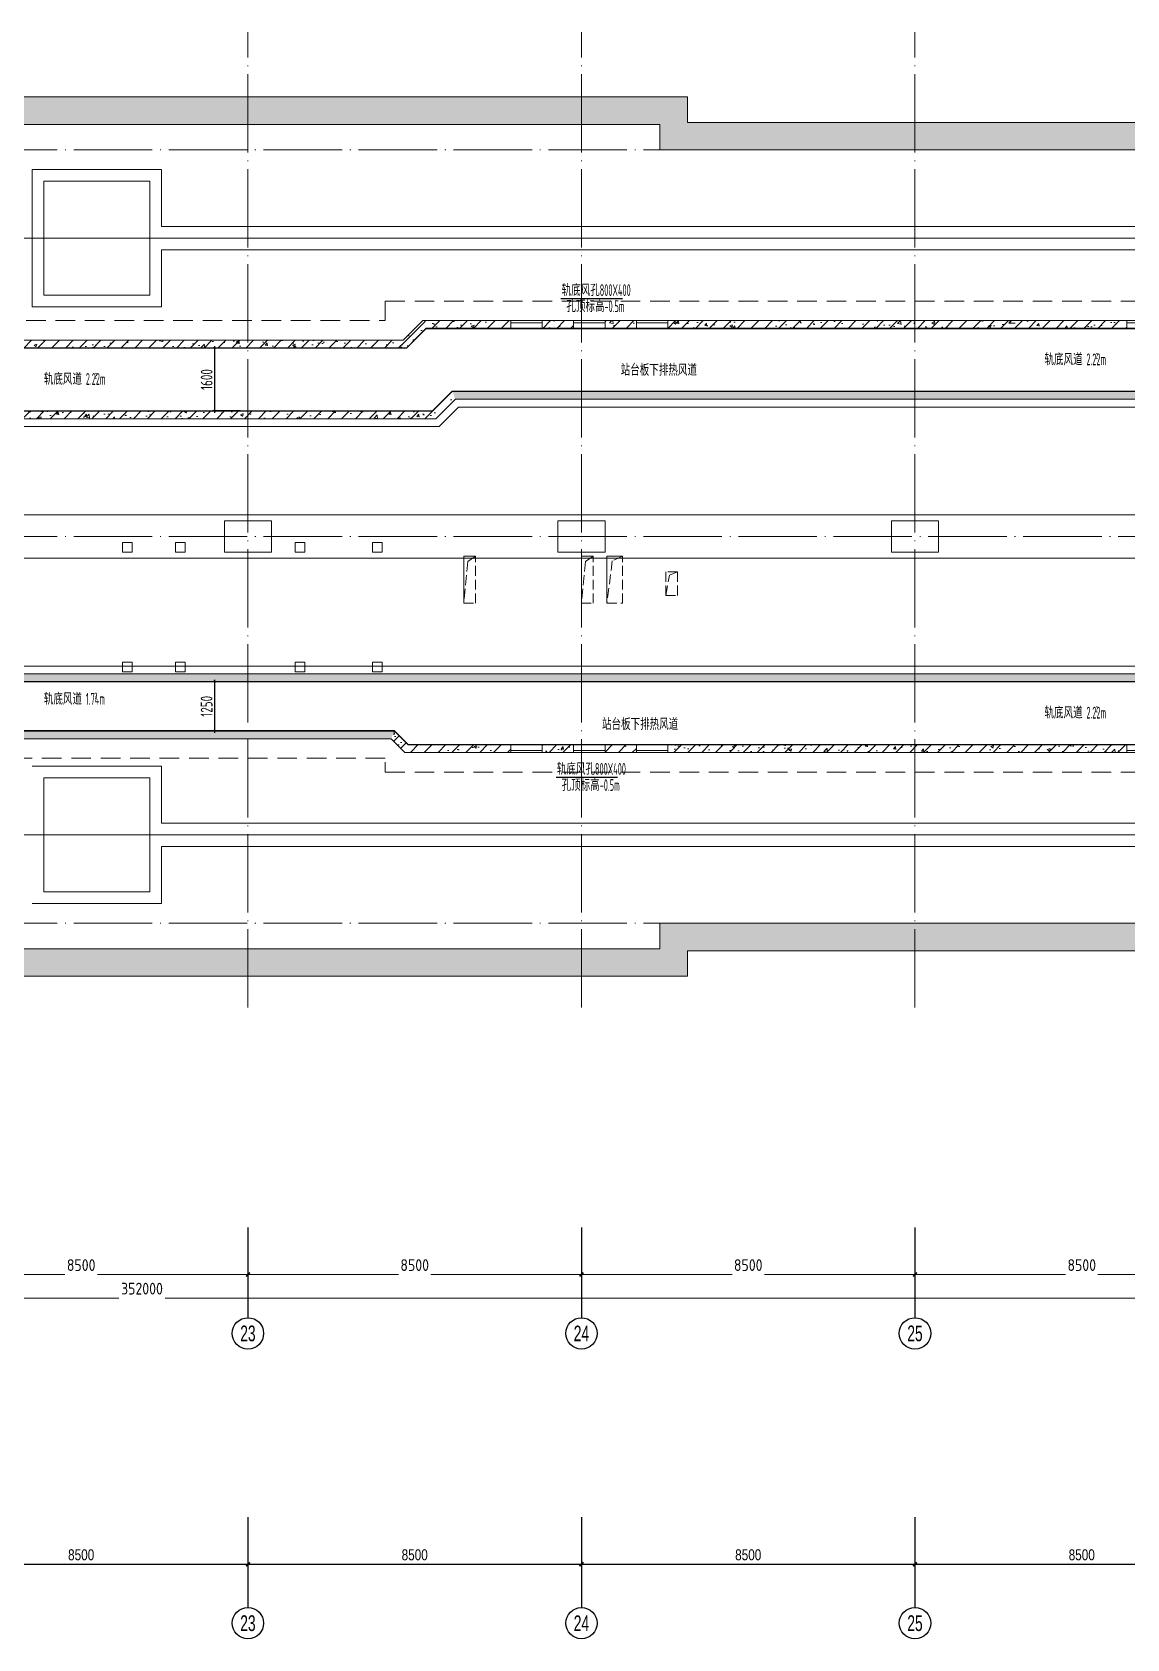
# Model space of a CAD drawing. Extents: x 4 to 13611208, y -605838 to 574722.
# Drawn here: x 13294897 to 13322797, y -161280 to -120348 of the extents above; entities that cross this region are included whole.
import ezdxf
from ezdxf.enums import TextEntityAlignment as Align

# ---------------------------------------------------------------- set-up
doc = ezdxf.new("R2010")
doc.units = 0
doc.header["$LTSCALE"] = 1000
doc.header["$MEASUREMENT"] = 0
for name, pattern in [('_虚线L', [0.375, 0.25, -0.125]), ('DASH', [0.35, 0.25, -0.1]), ('DOTE', [2.42, 2, -0.2, 0.02, -0.2])]:
    doc.linetypes.add(name, pattern=pattern)
for name, color, linetype in [('AXIS', 3, 'Continuous'), ('AXIS_TEXT', 7, 'Continuous'), ('SDF-标注', 7, 'Continuous')]:
    doc.layers.add(name, color=color, linetype=linetype)
doc.layers.add('SDF-风管', color=3, linetype='Continuous', lineweight=20)
doc.layers.add('建筑底图', color=8, linetype='Continuous', lineweight=13)
doc.styles.add('67', font='gbenor.shx', dxfattribs={"width": 0.7, "bigfont": 'hztxt.shx'})
doc.styles.add('C', font='HZTXT_E', dxfattribs={"width": 0.7, "bigfont": 'HZTXT'})
doc.styles.add('C_T3', font='fsdb_e.shx', dxfattribs={"width": 0.8, "bigfont": 'hzdx.shx'})
doc.styles.add('COMPLEX', font='hztxt_e.shx', dxfattribs={"width": 0.6, "bigfont": 'HZTXT.shx'})
doc.styles.add('DIM_FONT', font='gbenor.shx', dxfattribs={"bigfont": 'gbcbig.shx'})
doc.styles.add('du', font='gbenor.shx', dxfattribs={"width": 0.8, "bigfont": 'hztxt.shx'})
doc.dimstyles.new('67', dxfattribs={"dimscale": 100, "dimtxt": 3, "dimasz": 0.5, "dimexe": 0.5, "dimexo": 2, "dimgap": 0.5, "dimtad": 2, "dimdec": 0, "dimrnd": 5, "dimzin": 0, "dimdsep": 46, "dimtxsty": 'du', "dimblk": 'ARCHTICK', "dimcen": 0, "dimdle": 0.5, "dimclrd": 256, "dimclre": 256, "dimclrt": 256, "dimazin": 0, "dimtfac": 1, "dimtdec": 0, "dimtix": 1, "dimtmove": 2, "dimatfit": 3, "dimfxl": 100, "dimtolj": 1, "dimtzin": 0, "dimlwd": -1, "dimlwe": -1, "dimarcsym": 0})
doc.dimstyles.new('_TCH_ARCH&&100', dxfattribs={"dimtxt": 300, "dimasz": 100, "dimexe": 100, "dimexo": 100, "dimgap": 100, "dimtad": 1, "dimdec": 0, "dimzin": 0, "dimdsep": 46, "dimtxsty": 'DIM_FONT', "dimblk": 'ARCHTICK', "dimcen": 0.09, "dimclrd": 3, "dimclre": 3, "dimclrt": 7, "dimaunit": 1, "dimazin": 2, "dimtfac": 1, "dimtdec": 0, "dimtix": 1, "dimtmove": 2, "dimatfit": 3, "dimfxl": 1, "dimtolj": 1, "dimtzin": 0, "dimlwd": 18, "dimlwe": 18, "dimarcsym": 0})
pattern_1 = [(45, (-1624125.25, 421106.57), (-176.776695, 176.776695), []), (50, (-1624125.25, 421106.57), (717.26018, -62.75213), [75, -825]), (355, (-1624125.25, 421106.6), (-138.75133, 752.19213), [60, -660]), (100.4514, (-1624065.5, 421101.34), (578.50938, 689.43954), [63.7402, -701.1421]), (46.1842, (-1624125.25, 421306.6), (1067.24105, -165.519), [112.5, -1237.5]), (96.6356, (-1624036.3, 421292.8), (934.6627, 974.1179), [95.6103, -1051.713]), (351.1842, (-1624125.3, 421306.6), (934.66195, 974.1186), [90, -990]), (21, (-1624025.25, 421256.57), (596.90705, -402.6189), [75, -825]), (326, (-1624025.25, 421256.6), (243.31533, 725.15005), [60, -660]), (71.4514, (-1623975.5, 421223), (840.22263, 322.5305), [63.7402, -701.1421]), (37.5, (-1624125.25, 421106.57), (12.159855, 332.893854), [0, -652, 0, -670, 0, -662.5]), (7.5, (-1624125.25, 421106.57), (263.06954, 394.41171), [0, -382, 0, -637, 0, -252.5]), (327.5, (-1624348.25, 421106.57), (533.822436, -22.55487), [0, -250, 0, -780, 0, -1035]), (317.5, (-1624448.25, 421106.57), (583.18617, 100.10498), [0, -325, 0, -518, 0, -735])]

# ---------------------------------------------------------------- blocks, each defined once
blk = doc.blocks.new('_ArchTick')
at = {"color": 0, "linetype": 'ByBlock', "const_width": 0.4}
blk.add_lwpolyline([(-0.5, -0.5), (0.5, 0.5)], dxfattribs=at)
blk = doc.blocks.new('*D1539')
at = {"layer": 'SDF-标注', "transparency": 16777216}
for p, q in [((13300197, -128398), (13299495, -128398)), ((13299545, -128348), (13299545, -130048)), ((13300197, -129998), (13299495, -129998))]:
    blk.add_line(p, q, dxfattribs=at)
at = {"layer": 'SDF-标注', "transparency": 16777216, "xscale": 50, "yscale": 50, "zscale": 50}
for p, rotation in [((13299545, -128398), 90), ((13299545, -129998), 270)]:
    blk.add_blockref('_ArchTick', p, dxfattribs=dict(at, rotation=rotation))
at = {"layer": 'SDF-标注', "transparency": 16777216, "insert": (13299345, -129198), "char_height": 300, "attachment_point": 5, "rotation": 90, "style": 'du'}
blk.add_mtext('\\A1;1600', dxfattribs=at)
blk = doc.blocks.new('*D1544')
at = {"layer": 'SDF-标注', "transparency": 16777216}
for p, q in [((13300197, -136898), (13299495, -136898)), ((13299545, -136848), (13299545, -138198)), ((13300197, -138148), (13299495, -138148))]:
    blk.add_line(p, q, dxfattribs=at)
at = {"layer": 'SDF-标注', "transparency": 16777216, "xscale": 50, "yscale": 50, "zscale": 50}
for p, rotation in [((13299545, -136898), 90), ((13299545, -138148), 270)]:
    blk.add_blockref('_ArchTick', p, dxfattribs=dict(at, rotation=rotation))
at = {"layer": 'SDF-标注', "transparency": 16777216, "insert": (13299345, -137523), "char_height": 300, "attachment_point": 5, "rotation": 90, "style": 'du'}
blk.add_mtext('\\A1;1250', dxfattribs=at)
blk = doc.blocks.new('_FZH')
blk.add_lwpolyline([(-0.5, -0.5), (0.5, -0.5), (0.5, 0.5), (-0.5, 0.5)], close=True)
blk = doc.blocks.new('$WINLIB2D$00000004')
at = {"color": 0}
for points in [[(-0.5, 0.5), (-0.5, -0.5)], [(-0.5, 0.5), (0.5, 0.5)], [(-0.5, 0.241), (0.5, 0.241)], [(0.5, -0.5), (0.5, 0.5)], [(-0.5, -0.5), (0.5, -0.5)]]:
    blk.add_lwpolyline(points, dxfattribs=at)
blk = doc.blocks.new('*D1645')
at = {"layer": 'AXIS', "color": 3, "lineweight": 18, "ltscale": 3}
for p, q in [((169300, -500), (169300, -1300)), ((177800, -500), (177800, -1300)), ((169300, -1200), (173137, -1200)), ((177800, -1200), (173963, -1200))]:
    blk.add_line(p, q, dxfattribs=at)
at = {"layer": 'AXIS', "color": 3, "lineweight": 18, "ltscale": 3, "xscale": 100, "yscale": 100, "zscale": 100, "rotation": 180}
blk.add_blockref('_ArchTick', (169300, -1200), dxfattribs=at)
at = {"layer": 'AXIS', "color": 3, "lineweight": 18, "ltscale": 3, "xscale": 100, "yscale": 100, "zscale": 100}
blk.add_blockref('_ArchTick', (177800, -1200), dxfattribs=at)
at = {"layer": 'AXIS', "color": 7, "ltscale": 3, "insert": (173550, -960), "char_height": 300, "attachment_point": 5, "style": 'DIM_FONT'}
blk.add_mtext('\\A1;8500', dxfattribs=at)
blk = doc.blocks.new('*D1646')
at = {"layer": 'AXIS', "color": 3, "lineweight": 18, "ltscale": 3}
for p, q in [((177800, -500), (177800, -1300)), ((186300, -500), (186300, -1300)), ((177800, -1200), (181637, -1200)), ((186300, -1200), (182463, -1200))]:
    blk.add_line(p, q, dxfattribs=at)
at = {"layer": 'AXIS', "color": 3, "lineweight": 18, "ltscale": 3, "xscale": 100, "yscale": 100, "zscale": 100, "rotation": 180}
blk.add_blockref('_ArchTick', (177800, -1200), dxfattribs=at)
at = {"layer": 'AXIS', "color": 3, "lineweight": 18, "ltscale": 3, "xscale": 100, "yscale": 100, "zscale": 100}
blk.add_blockref('_ArchTick', (186300, -1200), dxfattribs=at)
at = {"layer": 'AXIS', "color": 7, "ltscale": 3, "insert": (182050, -960), "char_height": 300, "attachment_point": 5, "style": 'DIM_FONT'}
blk.add_mtext('\\A1;8500', dxfattribs=at)
blk = doc.blocks.new('*D1647')
at = {"layer": 'AXIS', "color": 3, "lineweight": 18, "ltscale": 3}
for p, q in [((186300, -500), (186300, -1300)), ((194800, -500), (194800, -1300)), ((186300, -1200), (190137, -1200)), ((194800, -1200), (190963, -1200))]:
    blk.add_line(p, q, dxfattribs=at)
at = {"layer": 'AXIS', "color": 3, "lineweight": 18, "ltscale": 3, "xscale": 100, "yscale": 100, "zscale": 100, "rotation": 180}
blk.add_blockref('_ArchTick', (186300, -1200), dxfattribs=at)
at = {"layer": 'AXIS', "color": 3, "lineweight": 18, "ltscale": 3, "xscale": 100, "yscale": 100, "zscale": 100}
blk.add_blockref('_ArchTick', (194800, -1200), dxfattribs=at)
at = {"layer": 'AXIS', "color": 7, "ltscale": 3, "insert": (190550, -960), "char_height": 300, "attachment_point": 5, "style": 'DIM_FONT'}
blk.add_mtext('\\A1;8500', dxfattribs=at)
blk = doc.blocks.new('*D1648')
at = {"layer": 'AXIS', "color": 3, "lineweight": 18, "ltscale": 3}
for p, q in [((194800, -500), (194800, -1300)), ((203300, -500), (203300, -1300)), ((194800, -1200), (198637, -1200)), ((203300, -1200), (199463, -1200))]:
    blk.add_line(p, q, dxfattribs=at)
at = {"layer": 'AXIS', "color": 3, "lineweight": 18, "ltscale": 3, "xscale": 100, "yscale": 100, "zscale": 100, "rotation": 180}
blk.add_blockref('_ArchTick', (194800, -1200), dxfattribs=at)
at = {"layer": 'AXIS', "color": 3, "lineweight": 18, "ltscale": 3, "xscale": 100, "yscale": 100, "zscale": 100}
blk.add_blockref('_ArchTick', (203300, -1200), dxfattribs=at)
at = {"layer": 'AXIS', "color": 7, "ltscale": 3, "insert": (199050, -960), "char_height": 300, "attachment_point": 5, "style": 'DIM_FONT'}
blk.add_mtext('\\A1;8500', dxfattribs=at)
blk = doc.blocks.new('*D1670')
at = {"layer": 'AXIS', "color": 3, "lineweight": 18, "ltscale": 3}
for p, q in [((-900, -300), (-900, -1900)), ((351100, -300), (351100, -1900)), ((-900, -1800), (174512, -1800)), ((351100, -1800), (175688, -1800))]:
    blk.add_line(p, q, dxfattribs=at)
at = {"layer": 'AXIS', "color": 3, "lineweight": 18, "ltscale": 3, "xscale": 100, "yscale": 100, "zscale": 100, "rotation": 180}
blk.add_blockref('_ArchTick', (-900, -1800), dxfattribs=at)
at = {"layer": 'AXIS', "color": 3, "lineweight": 18, "ltscale": 3, "xscale": 100, "yscale": 100, "zscale": 100}
blk.add_blockref('_ArchTick', (351100, -1800), dxfattribs=at)
at = {"layer": 'AXIS', "color": 7, "ltscale": 3, "insert": (175100, -1560), "char_height": 300, "attachment_point": 5, "style": 'DIM_FONT'}
blk.add_mtext('\\A1;352000', dxfattribs=at)
blk = doc.blocks.new('_AXISO')
blk.add_circle((0, 0), 0.5)
at = {"layer": 'AXIS_TEXT', "style": 'COMPLEX', "width": 1.041667}
blk.add_attdef('A', text='', height=0.56, dxfattribs=at).set_placement((-0.25, -0.28), (0.25, -0.28), align=Align.FIT)
blk = doc.blocks.new('*D1514')
at = {"layer": 'AXIS', "color": 3, "lineweight": -2, "ltscale": 3}
for p, q in [((-82000, -36132), (-82000, -36832)), ((-73500, -36132), (-73500, -36832)), ((-82000, -36732), (-73500, -36732))]:
    blk.add_line(p, q, dxfattribs=at)
at = {"layer": 'AXIS', "color": 3, "lineweight": -2, "ltscale": 3, "xscale": 100, "yscale": 100, "zscale": 100, "rotation": 180}
blk.add_blockref('_ArchTick', (-82000, -36732), dxfattribs=at)
at = {"layer": 'AXIS', "color": 3, "lineweight": -2, "ltscale": 3, "xscale": 100, "yscale": 100, "zscale": 100}
blk.add_blockref('_ArchTick', (-73500, -36732), dxfattribs=at)
at = {"layer": 'AXIS', "color": 3, "ltscale": 3, "insert": (-77750, -36492), "char_height": 280, "attachment_point": 5, "style": 'C_T3'}
blk.add_mtext('\\A1;8500', dxfattribs=at)
blk = doc.blocks.new('*D1515')
at = {"layer": 'AXIS', "color": 3, "lineweight": -2, "ltscale": 3}
for p, q in [((-73500, -36132), (-73500, -36832)), ((-65000, -36132), (-65000, -36832)), ((-73500, -36732), (-65000, -36732))]:
    blk.add_line(p, q, dxfattribs=at)
at = {"layer": 'AXIS', "color": 3, "lineweight": -2, "ltscale": 3, "xscale": 100, "yscale": 100, "zscale": 100, "rotation": 180}
blk.add_blockref('_ArchTick', (-73500, -36732), dxfattribs=at)
at = {"layer": 'AXIS', "color": 3, "lineweight": -2, "ltscale": 3, "xscale": 100, "yscale": 100, "zscale": 100}
blk.add_blockref('_ArchTick', (-65000, -36732), dxfattribs=at)
at = {"layer": 'AXIS', "color": 3, "ltscale": 3, "insert": (-69250, -36492), "char_height": 280, "attachment_point": 5, "style": 'C_T3'}
blk.add_mtext('\\A1;8500', dxfattribs=at)
blk = doc.blocks.new('*D1516')
at = {"layer": 'AXIS', "color": 3, "lineweight": -2, "ltscale": 3}
for p, q in [((-65000, -36132), (-65000, -36832)), ((-56500, -36132), (-56500, -36832)), ((-65000, -36732), (-56500, -36732))]:
    blk.add_line(p, q, dxfattribs=at)
at = {"layer": 'AXIS', "color": 3, "lineweight": -2, "ltscale": 3, "xscale": 100, "yscale": 100, "zscale": 100, "rotation": 180}
blk.add_blockref('_ArchTick', (-65000, -36732), dxfattribs=at)
at = {"layer": 'AXIS', "color": 3, "lineweight": -2, "ltscale": 3, "xscale": 100, "yscale": 100, "zscale": 100}
blk.add_blockref('_ArchTick', (-56500, -36732), dxfattribs=at)
at = {"layer": 'AXIS', "color": 3, "ltscale": 3, "insert": (-60750, -36492), "char_height": 280, "attachment_point": 5, "style": 'C_T3'}
blk.add_mtext('\\A1;8500', dxfattribs=at)
blk = doc.blocks.new('*D1517')
at = {"layer": 'AXIS', "color": 3, "lineweight": -2, "ltscale": 3}
for p, q in [((-56500, -36132), (-56500, -36832)), ((-48000, -36132), (-48000, -36832)), ((-56500, -36732), (-48000, -36732))]:
    blk.add_line(p, q, dxfattribs=at)
at = {"layer": 'AXIS', "color": 3, "lineweight": -2, "ltscale": 3, "xscale": 100, "yscale": 100, "zscale": 100, "rotation": 180}
blk.add_blockref('_ArchTick', (-56500, -36732), dxfattribs=at)
at = {"layer": 'AXIS', "color": 3, "lineweight": -2, "ltscale": 3, "xscale": 100, "yscale": 100, "zscale": 100}
blk.add_blockref('_ArchTick', (-48000, -36732), dxfattribs=at)
at = {"layer": 'AXIS', "color": 3, "ltscale": 3, "insert": (-52250, -36492), "char_height": 280, "attachment_point": 5, "style": 'C_T3'}
blk.add_mtext('\\A1;8500', dxfattribs=at)
blk = doc.blocks.new('feafef')
at = {"layer": 'AXIS', "ltscale": 3}
for p, q in [((177800, 0), (177800, -2300)), ((186300, 0), (186300, -2300)), ((194800, 0), (194800, -2300))]:
    blk.add_line(p, q, dxfattribs=at)
at = {"layer": 'AXIS', "color": 8}
ref = blk.add_blockref('_AXISO', (177800, -2700), dxfattribs=dict(at, xscale=800, yscale=800, zscale=800))
ref.add_attrib('A', '23', dxfattribs={"layer": 'AXIS_TEXT', "height": 401.68, "style": 'C', "width": 0.735135}).set_placement((177604.9, -2900.8), (177995.1, -2900.8), align=Align.FIT)
ref = blk.add_blockref('_AXISO', (186300, -2700), dxfattribs=dict(at, xscale=800, yscale=800, zscale=800))
ref.add_attrib('A', '24', dxfattribs={"layer": 'AXIS_TEXT', "height": 395.98, "style": 'C', "width": 0.736842}).set_placement((186102, -2898), (186498, -2898), align=Align.FIT)
ref = blk.add_blockref('_AXISO', (194800, -2700), dxfattribs=dict(at, xscale=800, yscale=800, zscale=800))
ref.add_attrib('A', '25', dxfattribs={"layer": 'AXIS_TEXT', "height": 401.68, "style": 'C', "width": 0.735135}).set_placement((194604.9, -2900.8), (194995.1, -2900.8), align=Align.FIT)
at = {"layer": 'AXIS', "ltscale": 3}
for base, p1, p2, picture, middle in [((351100, -1800), (-900, -200), (351100, -200), '*D1670', (175100, -1560)), ((177800, -1200), (169300, -400), (177800, -400), '*D1645', (173550, -960)), ((186300, -1200), (177800, -400), (186300, -400), '*D1646', (182050, -960)), ((194800, -1200), (186300, -400), (194800, -400), '*D1647', (190550, -960)), ((203300, -1200), (194800, -400), (203300, -400), '*D1648', (199050, -960))]:
    dim = blk.add_linear_dim(base=base, p1=p1, p2=p2, angle=0, dimstyle='_TCH_ARCH&&100', dxfattribs=at)
    dim.commit()
    dim.dimension.update_dxf_attribs({"geometry": picture, "text_midpoint": middle, "dimtype": 129})
blk = doc.blocks.new('站台板下0322')
at = {"layer": '建筑底图'}
h = blk.add_hatch(dxfattribs=at)
h.set_pattern_fill('钢筋混凝土', color=256, scale=100, style=0, pattern_type=2)
h.set_pattern_definition(pattern_1)
h.paths.add_polyline_path([(-251400, -15300), (-252200, -15300), (-252200, -17050), (-252110, -18893.2), (-251310.9, -18855.4), (-251400, -17030.5)])
h.paths.add_polyline_path([(-252200, -5800), (-251400, -5800), (-251400, -4068.6), (-251323.8, -2433.2), (-252123, -2396), (-252200, -4050)])
h.paths.add_polyline_path([(-56500, 0), (-56500, -700), (-24751.1, -700), (-24751.1, 0)])
h.paths.add_polyline_path([(-56500, -20400), (-56500, -21100), (-24751.1, -21100), (-24751.1, -20400)])
h.paths.add_polyline_path([(85700, -21300), (85700, -20600), (65000, -20600), (65000, -20400), (-24751.1, -20400), (-24751.1, -21100), (64300, -21100), (64300, -21300)])
h.paths.add_polyline_path([(85700, -500), (85700, 200), (47900, 200), (47900, 0), (-24751.1, 0), (-24751.1, -700), (48600, -700), (48600, -500)])
h.paths.add_polyline_path([(-167000, 2200), (-167000, 1500), (-167000, 1500), (-167000, -50), (-99500, -50), (-99500, 650), (-166300, 650), (-166300, 2200)])
h = blk.add_hatch(dxfattribs=at)
h.set_pattern_fill('钢筋混凝土', color=256, scale=100, style=0, pattern_type=2)
h.set_pattern_definition(pattern_1)
h.paths.add_polyline_path([(-99500, -50), (-99500, 650), (-62300, 650), (-62300, 0), (-56500, 0), (-56500, -700), (-63000, -700), (-63000, -50)])
h = blk.add_hatch(dxfattribs=at)
h.set_pattern_fill('钢筋混凝土', color=256, scale=100, style=0, pattern_type=2)
h.set_pattern_definition(pattern_1)
h.paths.add_polyline_path([(-69541.4, -5550), (-69458.6, -5750), (-68958.6, -5250), (-69041.4, -5050)])
h = blk.add_hatch(dxfattribs=at)
h.set_pattern_fill('钢筋混凝土', color=256, scale=100, style=0, pattern_type=2)
h.set_pattern_definition(pattern_1)
h.paths.add_polyline_path([(-68958.6, -5250), (-66800, -5250), (-66800, -5050), (-69041.4, -5050)])
h = blk.add_hatch(dxfattribs=at)
h.set_pattern_fill('钢筋混凝土', color=256, scale=100, style=0, pattern_type=2)
h.set_pattern_definition(pattern_1)
h.paths.add_polyline_path([(-66000, -5250), (-65200, -5250), (-65200, -5050), (-66000, -5050)])
h = blk.add_hatch(dxfattribs=at)
h.set_pattern_fill('钢筋混凝土', color=256, scale=100, style=0, pattern_type=2)
h.set_pattern_definition(pattern_1)
h.paths.add_polyline_path([(-64400, -5250), (-63600, -5250), (-63600, -5050), (-64400, -5050)])
h = blk.add_hatch(dxfattribs=at)
h.set_pattern_fill('钢筋混凝土', color=256, scale=100, style=0, pattern_type=2)
h.set_pattern_definition(pattern_1)
h.paths.add_polyline_path([(-62800, -5250), (-51100, -5250), (-51100, -5050), (-62800, -5050)])
h = blk.add_hatch(dxfattribs=at)
h.set_pattern_fill('钢筋混凝土', color=256, scale=100, style=0, pattern_type=2)
h.set_pattern_definition(pattern_1)
h.paths.add_polyline_path([(-82143.5, -5683.2), (-82152.8, -5750), (-69458.6, -5750), (-69541.4, -5550), (-82152.8, -5550)])
h = blk.add_hatch(dxfattribs=at)
h.set_pattern_fill('钢筋混凝土', color=256, scale=100, style=0, pattern_type=2)
h.set_pattern_definition(pattern_1)
h.paths.add_polyline_path([(-68795.8, -7350), (-68713, -7550), (-68213, -7050), (-68295.8, -6850)])
h = blk.add_hatch(dxfattribs=at)
h.set_pattern_fill('钢筋混凝土', color=256, scale=100, style=0, pattern_type=2)
h.set_pattern_definition(pattern_1)
h.paths.add_polyline_path([(-39691, -7050), (-39773.9, -6850), (-68295.8, -6850), (-68213, -7050)])
h = blk.add_hatch(dxfattribs=at)
h.set_pattern_fill('钢筋混凝土', color=256, scale=100, style=0, pattern_type=2)
h.set_pattern_definition(pattern_1)
h.paths.add_polyline_path([(-82125, -7350), (-82125, -7550), (-68713, -7550), (-68795.8, -7350)])
h = blk.add_hatch(dxfattribs=at)
h.set_pattern_fill('钢筋混凝土', color=8, scale=100, style=0, pattern_type=2)
h.set_pattern_definition(pattern_1)
h.paths.add_polyline_path([(-39773.9, -14250), (-39691, -14050), (-86354.4, -14050), (-86437.3, -14250)])
h = blk.add_hatch(dxfattribs=at)
h.set_pattern_fill('钢筋混凝土', color=8, scale=100, style=0, pattern_type=2)
h.set_pattern_definition(pattern_1)
h.paths.add_polyline_path([(-69850, -15700), (-69767.2, -15500), (-87167.2, -15500), (-87250, -15700)])
h = blk.add_hatch(dxfattribs=at)
h.set_pattern_fill('钢筋混凝土', color=256, scale=100, style=0, pattern_type=2)
h.set_pattern_definition(pattern_1)
h.paths.add_polyline_path([(-69500, -16050), (-69417.2, -15850), (-69767.2, -15500), (-69850, -15700)])
h = blk.add_hatch(dxfattribs=at)
h.set_pattern_fill('钢筋混凝土', color=256, scale=100, style=0, pattern_type=2)
h.set_pattern_definition(pattern_1)
h.paths.add_polyline_path([(-69500, -16050), (-66800, -16050), (-66800, -15850), (-69417.2, -15850)])
h = blk.add_hatch(dxfattribs=at)
h.set_pattern_fill('钢筋混凝土', color=256, scale=100, style=0, pattern_type=2)
h.set_pattern_definition(pattern_1)
h.paths.add_polyline_path([(-65200, -15850), (-66000, -15850), (-66000, -16050), (-65200, -16050)])
h = blk.add_hatch(dxfattribs=at)
h.set_pattern_fill('钢筋混凝土', color=256, scale=100, style=0, pattern_type=2)
h.set_pattern_definition(pattern_1)
h.paths.add_polyline_path([(-63600, -15850), (-64400, -15850), (-64400, -16050), (-63600, -16050)])
h = blk.add_hatch(dxfattribs=at)
h.set_pattern_fill('钢筋混凝土', color=256, scale=100, style=0, pattern_type=2)
h.set_pattern_definition(pattern_1)
h.paths.add_polyline_path([(-51100, -15850), (-62800, -15850), (-62800, -16050), (-51100, -16050)])
h = blk.add_hatch(dxfattribs=at)
h.set_pattern_fill('钢筋混凝土', color=256, scale=100, style=0, pattern_type=2)
h.set_pattern_definition(pattern_1)
h.paths.add_polyline_path([(-56500, -21100), (-56500, -20400), (-63000, -20400), (-63000, -21050), (-99500, -21050), (-99500, -21750), (-62300, -21750), (-62300, -21100)])
at = {"layer": 'AXIS', "ltscale": 3}
for p, q in [((-73500, -35531.8), (-73500, -37831.8)), ((-65000, -35531.8), (-65000, -37831.8)), ((-56500, -35531.8), (-56500, -37831.8))]:
    blk.add_line(p, q, dxfattribs=at)
at = {"layer": '建筑底图', "linetype": 'DOTE'}
for p, q in [((-73500, -22550), (-73500, 2300)), ((-65000, -22550), (-65000, 2300)), ((-56500, -22550), (-56500, 2300)), ((-254600, -20400), (102362.6, -20400))]:
    blk.add_line(p, q, dxfattribs=at)
at = {"layer": '建筑底图'}
for p, q in [((-62300, 650), (-166300, 650)), ((-62300, 0), (-62300, 650)), ((-62300, 0), (47900, 0)), ((-63000, -50), (-167000, -50)), ((-63000, -700), (-63000, -50)), ((-63000, -700), (48600, -700)), ((-78999.9, -1200), (-75699.9, -1200)), ((-78699.9, -1500), (-75999.9, -1500)), ((-69541.4, -5550), (-69041.4, -5050)), ((-69458.6, -5750), (-68958.6, -5250)), ((-66800, -5050), (-69041.4, -5050)), ((-68958.6, -5250), (-66800, -5250)), ((-66800, -5250), (-66800, -5050)), ((-65200, -5050), (-66000, -5050)), ((-66000, -5050), (-66000, -5250)), ((-66000, -5250), (-65200, -5250)), ((-65200, -5250), (-65200, -5050)), ((-63600, -5050), (-64400, -5050)), ((-64400, -5050), (-64400, -5250)), ((-64400, -5250), (-63600, -5250)), ((-63600, -5250), (-63600, -5050)), ((-51100, -5050), (-62800, -5050)), ((-62800, -5050), (-62800, -5250)), ((-62800, -5250), (-51100, -5250)), ((-51100, -5250), (-51100, -5050)), ((-82152.8, -5550), (-69541.4, -5550)), ((-82152.8, -5750), (-69458.6, -5750)), ((-68795.8, -7350), (-68295.8, -6850)), ((-39773.9, -6850), (-68295.8, -6850)), ((-82125, -7350), (-68795.8, -7350)), ((-68713, -7550), (-68213, -7050)), ((-39691, -7050), (-68213, -7050)), ((-82125, -7550), (-68713, -7550)), ((-65003.2, -10000), (-83990, -10000)), ((-65000, -10000), (-11960, -10000)), ((-64996.8, -11100), (-83990, -11100)), ((-65000, -11100), (-11960, -11100)), ((-69417.2, -15850), (-69767.2, -15500)), ((-69500, -16050), (-69850, -15700)), ((-66800, -15850), (-69417.2, -15850)), ((-66800, -16050), (-66800, -15850)), ((-65200, -15850), (-66000, -15850)), ((-66000, -15850), (-66000, -16050)), ((-65200, -16050), (-65200, -15850)), ((-63600, -15850), (-64400, -15850)), ((-64400, -15850), (-64400, -16050)), ((-63600, -16050), (-63600, -15850)), ((-51100, -15850), (-62800, -15850)), ((-62800, -15850), (-62800, -16050)), ((-51100, -16050), (-51100, -15850)), ((-69500, -16050), (-66800, -16050)), ((-66000, -16050), (-65200, -16050)), ((-64400, -16050), (-63600, -16050)), ((-62800, -16050), (-51100, -16050)), ((-78700, -19600), (-76000, -19600)), ((-75700, -19900), (-79000, -19900)), ((-63000, -20400), (65000, -20400)), ((-63000, -21050), (-63000, -20400)), ((-167000, -21050), (-63000, -21050)), ((-62300, -21100), (64300, -21100)), ((-62300, -21100), (-62300, -21750)), ((-166300, -21750), (-62300, -21750))]:
    blk.add_line(p, q, dxfattribs=at)
at = {"layer": '建筑底图', "color": 8, "linetype": 'DOTE'}
for p, q in [((-254600, -700), (102362.6, -700)), ((-254600, -10550), (102362.6, -10550))]:
    blk.add_line(p, q, dxfattribs=at)
at = {"layer": '建筑底图', "ltscale": 0.5}
for p, q in [((-78999.9, -1200), (-78999.9, -4700)), ((-75699.9, -2650), (-75699.9, -1200)), ((-78699.9, -1500), (-78699.9, -4400)), ((-75999.9, -4400), (-75999.9, -1500)), ((-75699.9, -2650), (60377.1, -2650)), ((-75699.9, -3250), (60377.1, -3250)), ((-75699.9, -4700), (-75699.9, -3250)), ((-78699.9, -4400), (-75999.9, -4400)), ((-78999.9, -4700), (-75699.9, -4700)), ((-79000, -16400), (-75700, -16400)), ((-78700, -19600), (-78700, -16700)), ((-78700, -16700), (-76000, -16700)), ((-76000, -16700), (-76000, -19600)), ((-75700, -16400), (-75700, -17850)), ((-75700, -18450), (-75700, -19900))]:
    blk.add_line(p, q, dxfattribs=at)
at = {"layer": '建筑底图', "linetype": '_虚线L', "ltscale": 2}
for p, q in [((-70000, -4550), (70000, -4550)), ((-70000, -5050), (-70000, -4550)), ((-82152.8, -5050), (-70000, -5050)), ((70000, -16550), (-70000, -16550))]:
    blk.add_line(p, q, dxfattribs=at)
at = {"layer": '建筑底图', "ltscale": 700}
for p, q in [((-68630.1, -7750), (-68130.1, -7250)), ((-39608.2, -7250), (-68130.1, -7250)), ((-68630.1, -7750), (-82122.7, -7750)), ((-39608.2, -13850), (-86271.6, -13850))]:
    blk.add_line(p, q, dxfattribs=at)
at = {"layer": '建筑底图', "color": 8}
for p, q in [((-39773.9, -14250), (-86437.3, -14250)), ((-39691, -14050), (-86354.4, -14050)), ((-69767.2, -15500), (-87167.2, -15500)), ((-69850, -15700), (-87250, -15700))]:
    blk.add_line(p, q, dxfattribs=at)
at = {"layer": '建筑底图', "color": 8, "linetype": '_虚线L', "ltscale": 2}
blk.add_line((-70000, -16200), (-88750, -16200), dxfattribs=at)
at = {"layer": '建筑底图', "linetype": '_虚线L'}
blk.add_line((-70000, -16550), (-70000, -16200), dxfattribs=at)
at = {"layer": '建筑底图', "color": 8, "ltscale": 0.5}
for p, q in [((-75700, -17850), (94606.7, -17850)), ((-75700, -18450), (94606.7, -18450))]:
    blk.add_line(p, q, dxfattribs=at)
at = {"layer": '建筑底图', "color": 8, "ltscale": 0.1}
for points in [[(-137207.3, -2939.8), (-136207.3, -2942), (-135207.3, -2943.8), (-134207.3, -2945.4), (-133207.3, -2946.6), (-132207.3, -2947.6), (-131207.3, -2948.4), (-130207.3, -2949), (-129207.3, -2949.4), (-128207.3, -2949.7), (-127207.3, -2949.9), (-126207.3, -2950), (-125207.3, -2950), (-124207.3, -2950), (60376.9, -2950)], [(-136853.9, -18162.7), (-135853.9, -18160.2), (-134853.9, -18158), (-133853.9, -18156.2), (-132853.9, -18154.6), (-131853.9, -18153.4), (-130853.9, -18152.4), (-129853.9, -18151.6), (-128853.9, -18151), (-127853.9, -18150.6), (-126853.9, -18150.3), (-125853.9, -18150.1), (-124853.9, -18150), (-123853.9, -18150), (-122853.9, -18150), (94606.6, -18150)]]:
    blk.add_lwpolyline(points, dxfattribs=at)
at = {"layer": '建筑底图', "color": 8, "linetype": 'DASH'}
for points in [[(-68000, -12250), (-68000, -11050), (-67700, -11050), (-67896.9, -11188.6), (-68000, -12250)], [(-68000, -12250), (-67700, -12250), (-67700, -11050), (-68000, -11050), (-68000, -12250)], [(-65000, -12250), (-65000, -11050), (-64700, -11050), (-64896.9, -11188.6), (-65000, -12250)], [(-65000, -12250), (-64700, -12250), (-64700, -11050), (-65000, -11050), (-65000, -12250)], [(-64350, -12250), (-64350, -11050), (-63950, -11050), (-64215, -11169.5), (-64350, -12250)]]:
    blk.add_lwpolyline(points, dxfattribs=at)
for points in [[(-63950, -11050), (-64350, -11050), (-64350, -12250), (-63950, -12250)], [(-62550, -11450), (-62850, -11450), (-62850, -12050), (-62550, -12050)], [(-62850, -12050), (-62759.1, -11537.2), (-62550, -11450), (-62850, -11450)]]:
    blk.add_lwpolyline(points, close=True, dxfattribs=at)
blk.add_blockref('feafef', (-251300, -28150))
at = {"layer": 'AXIS', "color": 8}
ref = blk.add_blockref('_AXISO', (-73500, -38231.8), dxfattribs=dict(at, xscale=800, yscale=800, zscale=800))
ref.add_attrib('A', '23', dxfattribs={"layer": 'AXIS_TEXT', "height": 401.68, "style": 'C', "width": 0.735135}).set_placement((-73695.1, -38432.6), (-73304.9, -38432.6), align=Align.FIT)
ref = blk.add_blockref('_AXISO', (-65000, -38231.8), dxfattribs=dict(at, xscale=800, yscale=800, zscale=800))
ref.add_attrib('A', '24', dxfattribs={"layer": 'AXIS_TEXT', "height": 395.98, "style": 'C', "width": 0.736842}).set_placement((-65198, -38429.7), (-64802, -38429.7), align=Align.FIT)
ref = blk.add_blockref('_AXISO', (-56500, -38231.8), dxfattribs=dict(at, xscale=800, yscale=800, zscale=800))
ref.add_attrib('A', '25', dxfattribs={"layer": 'AXIS_TEXT', "height": 401.68, "style": 'C', "width": 0.735135}).set_placement((-56695.1, -38432.6), (-56304.9, -38432.6), align=Align.FIT)
at = {"layer": '建筑底图', "xscale": 800, "yscale": 200, "zscale": 800}
for p in [(-66400, -5150), (-64800, -5150), (-63200, -5150), (-50700, -5150)]:
    blk.add_blockref('$WINLIB2D$00000004', p, dxfattribs=at)
at = {"layer": '建筑底图'}
for name, p, xscale, yscale, zscale, rotation in [('_FZH', (-73500, -10550), 800, 1200, 1200, 270), ('_FZH', (-65000, -10550), 800, 1200, 1200, 270), ('_FZH', (-56500, -10550), 800, 1200, 1200, 270), ('_FZH', (-76575, -10825), 250.0000008177012, 250.0000008177012, 250.0000008177012, 270.0000001558136), ('_FZH', (-75225, -10825), 250.0000008177012, 250.0000008177012, 250.0000008177012, 270.0000001558136), ('_FZH', (-72175, -10825), 250.0000008177012, 250.0000008177012, 250.0000008177012, 270.0000001558136), ('_FZH', (-70200, -10825), 250.0000008177012, 250.0000008177012, 250.0000008177012, 270.0000001558136), ('_FZH', (-76575, -13875), 250.0000008177012, 250.0000008177012, 250.0000008177012, 270.0000001558136), ('_FZH', (-75225, -13875), 250.0000008177012, 250.0000008177012, 250.0000008177012, 270.0000001558136), ('_FZH', (-72175, -13875), 250.0000008177012, 250.0000008177012, 250.0000008177012, 270.0000001558136), ('_FZH', (-70200, -13875), 250.0000008177012, 250.0000008177012, 250.0000008177012, 270.0000001558136), ('$WINLIB2D$00000004', (-66400, -15950), -799.9999999999999, 200, -799.9999999999999, 180.0000006711581), ('$WINLIB2D$00000004', (-64800, -15950), -799.9999999999999, 200, -799.9999999999999, 180.0000006711581), ('$WINLIB2D$00000004', (-63200, -15950), -799.9999999999999, 200, -799.9999999999999, 180.0000006711581), ('$WINLIB2D$00000004', (-50700, -15950), -799.9999999999999, 200, -799.9999999999999, 180.0000006711581)]:
    blk.add_blockref(name, p, dxfattribs=dict(at, xscale=xscale, yscale=yscale, zscale=zscale, rotation=rotation))
at = {"layer": 'AXIS', "ltscale": 3}
for base, p1, p2, picture, middle in [((-73500, -36731.8), (-82000, -35931.8), (-73500, -35931.8), '*D1514', (-77750, -36491.8)), ((-65000, -36731.8), (-73500, -35931.8), (-65000, -35931.8), '*D1515', (-69250, -36491.8)), ((-56500, -36731.8), (-65000, -35931.8), (-56500, -35931.8), '*D1516', (-60750, -36491.8)), ((-48000, -36731.8), (-56500, -35931.8), (-48000, -35931.8), '*D1517', (-52250, -36491.8))]:
    dim = blk.add_linear_dim(base=base, p1=p1, p2=p2, angle=0, dimstyle='_TCH_ARCH&&100', dxfattribs=at)
    dim.commit()
    dim.dimension.update_dxf_attribs({"geometry": picture, "text_midpoint": middle, "dimtype": 129})

msp = doc.modelspace()

# ---------------------------------------------------------------- linework, layer by layer
at = {"layer": 'SDF-标注'}
for p, q in [((13308373.7, -127130.1), (13309939.5, -127130.1)), ((13308252.2, -139327.1), (13309818, -139327.1))]:
    msp.add_line(p, q, dxfattribs=at)
at = {"layer": 'SDF-风管'}
for points in [[(13307897.4, -127898.2), (13307897.4, -127698.2), (13307097.4, -127698.2), (13307097.4, -127898.2)], [(13309497.4, -127898.2), (13309497.4, -127698.2), (13308697.4, -127698.2), (13308697.4, -127898.2)], [(13311097.4, -127898.2), (13311097.4, -127698.2), (13310297.4, -127698.2), (13310297.4, -127898.2)], [(13307097.4, -138498.2), (13307097.4, -138698.2), (13307897.4, -138698.2), (13307897.4, -138498.2)], [(13308697.4, -138498.2), (13308697.4, -138698.2), (13309497.4, -138698.2), (13309497.4, -138498.2)], [(13310297.4, -138498.2), (13310297.4, -138698.2), (13311097.4, -138698.2), (13311097.4, -138498.2)], [(13322797.4, -138498.2), (13322797.4, -138698.2), (13323597.4, -138698.2), (13323597.4, -138498.2)]]:
    msp.add_lwpolyline(points, dxfattribs=at)
at = {"layer": 'SDF-风管', "const_width": 35}
for points in [[(13283833.2, -128581.5), (13291897.4, -128398.2), (13304438.8, -128398.2), (13304938.8, -127898.2), (13373797.4, -127898.2)], [(13373797.4, -127898.2), (13373797.4, -129498.2), (13345006.3, -129498.2), (13344706.3, -129198.2), (13334423.5, -129198.2), (13334123.5, -129498.2), (13305601.5, -129498.2), (13305101.5, -129998.2), (13291897.4, -129998.2)], [(13373797.4, -136898.2), (13373797.4, -138498.2), (13304480.2, -138498.2), (13304130.2, -138148.2), (13286730.2, -138148.2), (13285530.2, -136948.2), (13271297.4, -136948.2), (13271297.4, -135648.2), (13286210.1, -135648.2), (13287460.1, -136898.2), (13334123.5, -136898.2), (13334423.5, -137198.2), (13344706.3, -137198.2), (13345006.3, -136898.2), (13373797.4, -136898.2)]]:
    msp.add_lwpolyline(points, dxfattribs=at)

# ---------------------------------------------------------------- block references
at = {"layer": '建筑底图', "color": 5, "lineweight": -2}
msp.add_blockref('站台板下0322', (13373897.4, -122648.2), dxfattribs=at)

# ---------------------------------------------------------------- texts
at = {"layer": 'SDF-标注', "style": '67', "width": 0.6}
for s, height, rotation, p in [('轨底风孔800X400', 300, 0, (13308391, -127070.1)), ('孔顶标高-0.5m', 300, 0, (13308511.7, -127481.5)), ('轨底风道 2.22m', 300, 0, (13320696.4, -128834.4)), ('2', 150, 360, (13321998.4, -128671.1)), ('站台板下排热风道', 300, 0, (13309896.8, -129103.8)), ('轨底风道 2.22m', 300, 360, (13295196.4, -129334.4)), ('2', 150, 360, (13296488.4, -129175.9)), ('轨底风道 1.74m', 300, 360, (13295196.4, -137484.4)), ('2', 150, 360, (13296488.4, -137327)), ('轨底风道 2.22m', 300, 360, (13320696.4, -137834.4)), ('2', 150, 360, (13321998.4, -137674.1)), ('站台板下排热风道', 300, 0, (13309419.9, -138127.8)), ('轨底风孔800X400', 300, 0, (13308269.4, -139267.1)), ('孔顶标高-0.5m', 300, 0, (13308390.1, -139678.5))]:
    msp.add_text(s, height=height, rotation=rotation, dxfattribs=at).set_placement(p)

# ---------------------------------------------------------------- dimensions: what is measured, and where the dimension line sits
at = {"layer": 'SDF-标注'}
for base, p1, p2, picture, middle in [((13299544.8, -129998.2), (13300397.4, -128398.2), (13300397.4, -129998.2), '*D1539', (13299344.8, -129198.2)), ((13299544.8, -138148.2), (13300397.4, -136898.2), (13300397.4, -138148.2), '*D1544', (13299344.8, -137523.2))]:
    dim = msp.add_linear_dim(base=base, p1=p1, p2=p2, angle=90, dimstyle='67', dxfattribs=at)
    dim.commit()
    dim.dimension.update_dxf_attribs({"geometry": picture, "text_midpoint": middle})

doc.saveas('drawing.dxf')
